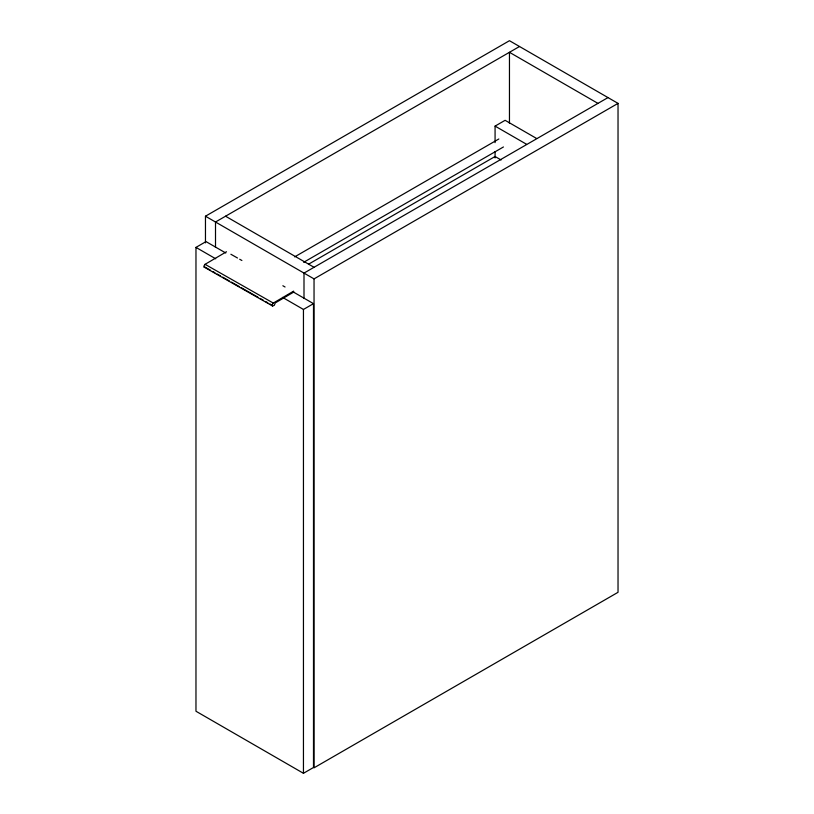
<?xml version="1.0" encoding="UTF-8"?>
<svg xmlns="http://www.w3.org/2000/svg" width="814" height="814" viewBox="0 0 814 814"><rect width="100%" height="100%" fill="white"/><g stroke="black" fill="none" stroke-linecap="round" stroke-linejoin="round"><path stroke-width="1.22" d="M226.485 251.75L205.067 264.326L203.927 266.046A1.76 1.007 -60.4 0 0 204.049 267.043L272.69 306.054L274.338 305.281L275.274 302.91L293.864 291.992M293.63 291.127L273.28 303.073L272.141 304.792A1.76 1.007 -60.4 0 0 272.263 305.789L272.446 305.972M205.464 242.877L205.464 216.209L509.462 40.7L618.029 103.378L618.029 592.307L314.041 767.816L314.041 278.887L618.029 103.378M519.505 46.5L215.507 222.008L215.507 247.436M292.653 291.616L313.492 303.653L313.492 767.5L303.449 773.3L195.971 711.243L195.971 247.395L206.013 241.595L225.753 252.991M495.075 142.633L495.075 126.109L505.118 120.309L536.609 138.482M294.658 256.868L498.829 138.99M303.653 262.312L503.439 146.968M308.577 264.184L495.075 156.502L501.098 159.982M607.987 97.588L303.998 273.097L303.998 298.524M282.611 297.415L303.449 309.452L313.492 303.653M204.762 267.277L204.233 267.226M230.891 254.253L237.495 257.997M239.692 259.249L241.89 260.5M282.855 285.745L285.063 286.996M205.067 264.326L273.28 303.073M205.067 267.145L210.572 270.279M212.769 271.52L214.977 272.771M217.175 274.023L220.472 275.895M222.67 277.147L229.273 280.901M231.471 282.153L239.174 286.528M241.382 287.769L257.885 297.151M260.083 298.402L263.38 300.274M265.578 301.526L267.786 302.767M269.983 304.019L272.181 305.27M597.944 103.378L509.462 52.3L509.462 123.392M495.075 126.109L526.566 144.282M225.549 216.209L314.041 267.297M205.464 216.209L314.041 278.887M195.971 247.395L215.71 258.791M495.075 151.536L495.075 157.896M303.449 309.452L303.449 773.3"/></g></svg>
